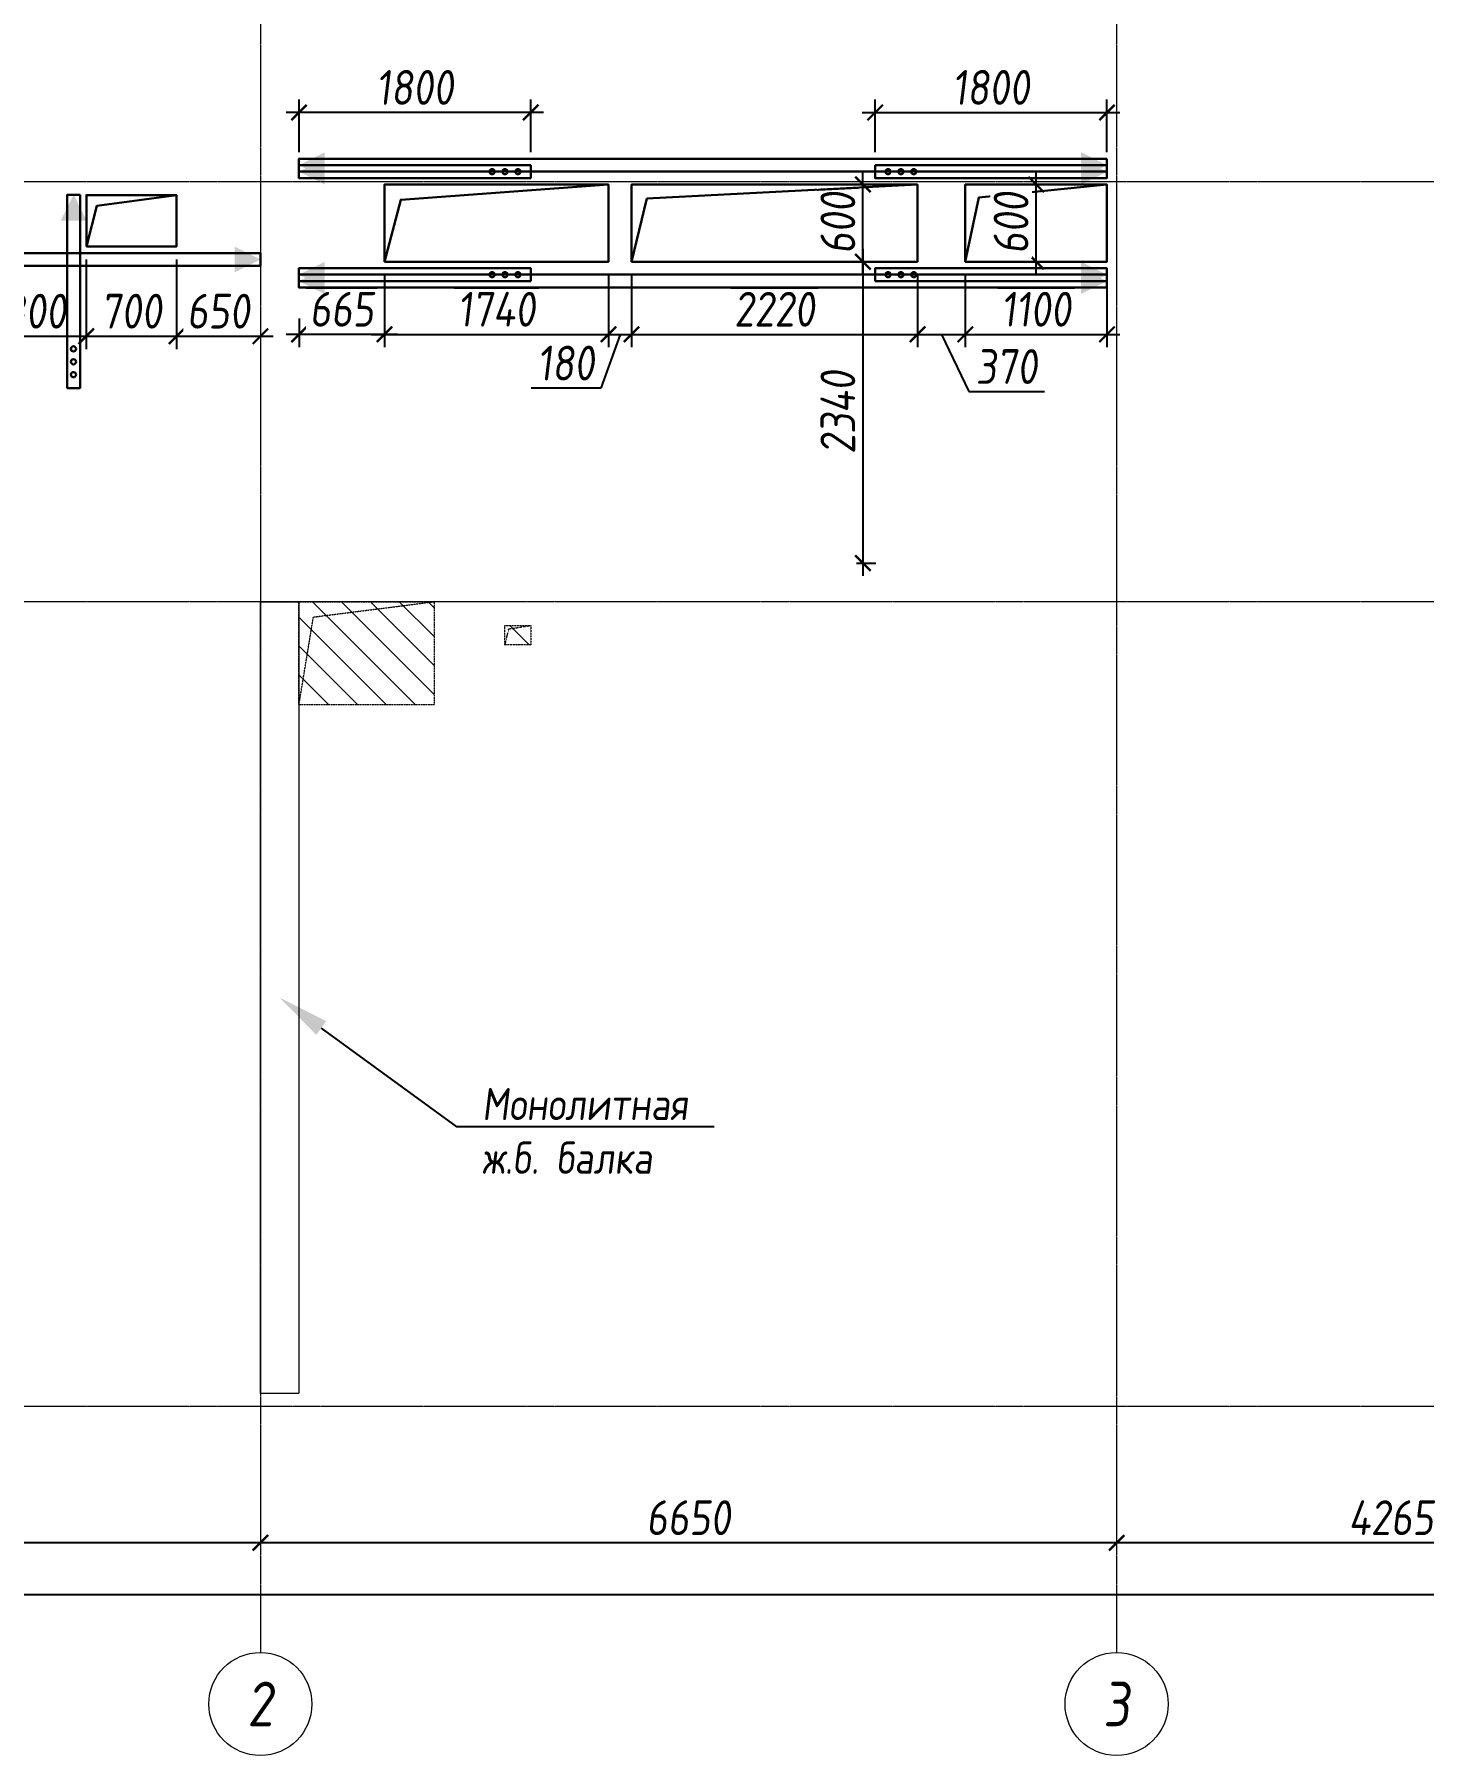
# Model space of a CAD drawing. Header units: millimetres. Extents: x -233751 to 529254, y -907864 to 285890.
# Drawn here: x 199506 to 210295, y 52494 to 65861 of the extents above; entities that cross this region are included whole.
import ezdxf
from ezdxf import colors
from ezdxf.entities.mleader import LeaderData, LeaderLine
from ezdxf.enums import TextEntityAlignment as Align
from ezdxf.math import Vec2, Vec3

# ---------------------------------------------------------------- set-up
doc = ezdxf.new("R2010")
doc.units = ezdxf.units.MM
doc.linetypes.add('ADSK_Штриховая_ш2 п1', pattern=[3, 2, -1])
doc.linetypes.add('осевая', pattern=[2, 1.25, -0.25, 0.25, -0.25])
doc.layers.get('0').update_dxf_attribs({"lineweight": 30})
doc.layers.get('Defpoints').update_dxf_attribs({"lineweight": 0})
for name, color, linetype, lineweight in [('КР_БалкиЖБ', 7, 'ADSK_Штриховая_ш2 п1', 5), ('КР_Металл', 3, 'Continuous', 30), ('КР_Новые отверстия', 5, 'Continuous', 30), ('КР_Оси', 7, 'Continuous', 5), ('КР_Размеры отверстия', 7, 'Continuous', 5), ('КР_Размеры усиление', 1, 'Continuous', 5), ('КР_Сущ отверстия', 6, 'Continuous', 15), ('КР_Тонкая', 250, 'Continuous', 0)]:
    doc.layers.add(name, color=color, linetype=linetype, lineweight=lineweight)
doc.styles.add('ISOCPEUR', font='isocpeur.ttf', dxfattribs={"width": 0.85, "oblique": 7})
doc.dimstyles.new('R_100', dxfattribs={"dimtxt": 270, "dimasz": 120, "dimexe": 100, "dimexo": 100, "dimgap": 60, "dimtad": 1, "dimdec": 0, "dimrnd": 5, "dimzin": 0, "dimdsep": 46, "dimtxsty": 'ISOCPEUR', "dimblk": 'ARCHTICK', "dimcen": 0, "dimdle": 100, "dimclrd": 256, "dimclre": 256, "dimclrt": 256, "dimadec": 0, "dimazin": 0, "dimtfac": 2, "dimtdec": 0, "dimtmove": 0, "dimatfit": 3, "dimfxl": 1, "dimtvp": 3, "dimtfill": 1, "dimtolj": 1, "dimtzin": 0, "dimarcsym": 0})

# ---------------------------------------------------------------- blocks, each defined once
blk = doc.blocks.new('*U2007')
at = {"color": 0, "linetype": 'ByBlock', "lineweight": -2, "ltscale": 10}
blk.add_line((0, 0), (-74924, 0), dxfattribs=at)
blk = doc.blocks.new('*U2008')
at = {"color": 0, "linetype": 'ByBlock', "lineweight": -2, "ltscale": 10}
blk.add_line((0, 0), (-74924, 0), dxfattribs=at)
blk = doc.blocks.new('*U2017')
at = {"color": 0, "linetype": 'ByBlock', "lineweight": -2, "ltscale": 10}
blk.add_line((0, 0), (-74924, 0), dxfattribs=at)
blk = doc.blocks.new('*U2019')
at = {"color": 0, "linetype": 'ByBlock', "lineweight": -2, "ltscale": 10}
blk.add_line((0, 0), (0, -34307), dxfattribs=at)
at = {"color": 0, "linetype": 'Continuous', "lineweight": -2}
blk.add_line((0, -34307), (0, -34407), dxfattribs=at)
blk.add_circle((0, -34807), 400, dxfattribs=at)
at = {"color": 0, "linetype": 'Continuous', "lineweight": -2, "style": 'ISOCPEUR', "oblique": 7, "width": 0.856383}
blk.add_text('2', height=347, dxfattribs=at).set_placement((0, -34807), align=Align.MIDDLE_CENTER)
blk = doc.blocks.new('*U2020')
at = {"color": 0, "linetype": 'ByBlock', "lineweight": -2, "ltscale": 10}
blk.add_line((0, 0), (0, -34307), dxfattribs=at)
at = {"color": 0, "linetype": 'Continuous', "lineweight": -2}
blk.add_line((0, -34307), (0, -34407), dxfattribs=at)
blk.add_circle((0, -34807), 400, dxfattribs=at)
at = {"color": 0, "linetype": 'Continuous', "lineweight": -2, "style": 'ISOCPEUR', "oblique": 7, "width": 0.856383}
blk.add_text('3', height=347, dxfattribs=at).set_placement((0, -34807), align=Align.MIDDLE_CENTER)
blk = doc.blocks.new('_ArchTick')
at = {"color": 0, "linetype": 'ByBlock', "const_width": 0.15}
blk.add_lwpolyline([(-0.5, -0.5), (0.5, 0.5)], dxfattribs=at)
blk = doc.blocks.new('*D547')
at = {"layer": 'Defpoints', "color": 0, "transparency": 16777216}
for p in [(195011, 53745), (263426, 53745), (263426, 53745)]:
    blk.add_point(p, dxfattribs=at)
at = {"layer": 'КР_Оси', "lineweight": -2, "transparency": 16777216}
blk.add_line((194911, 53745), (263526, 53745), dxfattribs=at)
at = {"layer": 'КР_Оси', "lineweight": -2, "transparency": 16777216, "xscale": 120, "yscale": 120, "zscale": 120, "rotation": 180}
blk.add_blockref('_ArchTick', (195011, 53745), dxfattribs=at)
at = {"layer": 'КР_Оси', "lineweight": -2, "transparency": 16777216, "xscale": 120, "yscale": 120, "zscale": 120}
blk.add_blockref('_ArchTick', (263426, 53745), dxfattribs=at)
at = {"layer": 'КР_Оси', "transparency": 16777216, "insert": (230912, 53940), "char_height": 270, "attachment_point": 5, "style": 'ISOCPEUR', "bg_fill": 3, "box_fill_scale": 1.1, "bg_fill_color": 256, "bg_fill_true_color": 13158600, "bg_fill_transparency": 0}
blk.add_mtext('\\A1;68415', dxfattribs=at)
blk = doc.blocks.new('*D557')
at = {"layer": 'Defpoints', "color": 0, "transparency": 16777216}
for p in [(207911, 54147), (207911, 54147), (212176, 54147)]:
    blk.add_point(p, dxfattribs=at)
at = {"layer": 'КР_Оси', "lineweight": -2, "transparency": 16777216}
blk.add_line((212276, 54147), (207811, 54147), dxfattribs=at)
at = {"layer": 'КР_Оси', "lineweight": -2, "transparency": 16777216, "xscale": 120, "yscale": 120, "zscale": 120, "rotation": 180}
blk.add_blockref('_ArchTick', (207911, 54147), dxfattribs=at)
at = {"layer": 'КР_Оси', "lineweight": -2, "transparency": 16777216, "xscale": 120, "yscale": 120, "zscale": 120}
blk.add_blockref('_ArchTick', (212176, 54147), dxfattribs=at)
at = {"layer": 'КР_Оси', "transparency": 16777216, "insert": (210043, 54342), "char_height": 270, "attachment_point": 5, "style": 'ISOCPEUR', "bg_fill": 3, "box_fill_scale": 1.1, "bg_fill_color": 256, "bg_fill_true_color": 13158600, "bg_fill_transparency": 0}
blk.add_mtext('\\A1;4265', dxfattribs=at)
blk = doc.blocks.new('*D558')
at = {"layer": 'Defpoints', "color": 0, "transparency": 16777216}
for p in [(201261, 54147), (201261, 54147), (207911, 54147)]:
    blk.add_point(p, dxfattribs=at)
at = {"layer": 'КР_Оси', "lineweight": -2, "transparency": 16777216}
blk.add_line((208011, 54147), (201161, 54147), dxfattribs=at)
at = {"layer": 'КР_Оси', "lineweight": -2, "transparency": 16777216, "xscale": 120, "yscale": 120, "zscale": 120, "rotation": 180}
blk.add_blockref('_ArchTick', (201261, 54147), dxfattribs=at)
at = {"layer": 'КР_Оси', "lineweight": -2, "transparency": 16777216, "xscale": 120, "yscale": 120, "zscale": 120}
blk.add_blockref('_ArchTick', (207911, 54147), dxfattribs=at)
at = {"layer": 'КР_Оси', "transparency": 16777216, "insert": (204586, 54342), "char_height": 270, "attachment_point": 5, "style": 'ISOCPEUR', "bg_fill": 3, "box_fill_scale": 1.1, "bg_fill_color": 256, "bg_fill_true_color": 13158600, "bg_fill_transparency": 0}
blk.add_mtext('\\A1;6650', dxfattribs=at)
blk = doc.blocks.new('*D559')
at = {"layer": 'Defpoints', "color": 0, "transparency": 16777216}
for p in [(195011, 54147), (195011, 54147), (201261, 54147)]:
    blk.add_point(p, dxfattribs=at)
at = {"layer": 'КР_Оси', "lineweight": -2, "transparency": 16777216}
blk.add_line((201361, 54147), (194911, 54147), dxfattribs=at)
at = {"layer": 'КР_Оси', "lineweight": -2, "transparency": 16777216, "xscale": 120, "yscale": 120, "zscale": 120, "rotation": 180}
blk.add_blockref('_ArchTick', (195011, 54147), dxfattribs=at)
at = {"layer": 'КР_Оси', "lineweight": -2, "transparency": 16777216, "xscale": 120, "yscale": 120, "zscale": 120}
blk.add_blockref('_ArchTick', (201261, 54147), dxfattribs=at)
at = {"layer": 'КР_Оси', "transparency": 16777216, "insert": (198136, 54342), "char_height": 270, "attachment_point": 5, "style": 'ISOCPEUR', "bg_fill": 3, "box_fill_scale": 1.1, "bg_fill_color": 256, "bg_fill_true_color": 13158600, "bg_fill_transparency": 0}
blk.add_mtext('\\A1;6250', dxfattribs=at)
blk = doc.blocks.new('*D594')
at = {"layer": 'Defpoints', "color": 0, "transparency": 16777216}
for p in [(199111, 64213), (199909, 64213), (199909, 63517)]:
    blk.add_point(p, dxfattribs=at)
at = {"layer": 'КР_Размеры отверстия', "lineweight": -2, "transparency": 16777216}
for p, q in [((199111, 64113), (199111, 63417)), ((199909, 64113), (199909, 63417)), ((199011, 63517), (200009, 63517))]:
    blk.add_line(p, q, dxfattribs=at)
at = {"layer": 'КР_Размеры отверстия', "lineweight": -2, "transparency": 16777216, "xscale": 120, "yscale": 120, "zscale": 120, "rotation": 180}
blk.add_blockref('_ArchTick', (199111, 63517), dxfattribs=at)
at = {"layer": 'КР_Размеры отверстия', "lineweight": -2, "transparency": 16777216, "xscale": 120, "yscale": 120, "zscale": 120}
blk.add_blockref('_ArchTick', (199909, 63517), dxfattribs=at)
at = {"layer": 'КР_Размеры отверстия', "transparency": 16777216, "insert": (199510, 63712), "char_height": 270, "attachment_point": 5, "style": 'ISOCPEUR', "bg_fill": 3, "box_fill_scale": 1.1, "bg_fill_color": 256, "bg_fill_true_color": 13158600, "bg_fill_transparency": 0}
blk.add_mtext('\\A1;800', dxfattribs=at)
blk = doc.blocks.new('*D595')
at = {"layer": 'Defpoints', "color": 0, "transparency": 16777216}
for p in [(199909, 64213), (200609, 64213), (200609, 63517)]:
    blk.add_point(p, dxfattribs=at)
at = {"layer": 'КР_Размеры отверстия', "lineweight": -2, "transparency": 16777216}
for p, q in [((199909, 64113), (199909, 63417)), ((200609, 64113), (200609, 63417)), ((199809, 63517), (200709, 63517))]:
    blk.add_line(p, q, dxfattribs=at)
at = {"layer": 'КР_Размеры отверстия', "lineweight": -2, "transparency": 16777216, "xscale": 120, "yscale": 120, "zscale": 120, "rotation": 180}
blk.add_blockref('_ArchTick', (199909, 63517), dxfattribs=at)
at = {"layer": 'КР_Размеры отверстия', "lineweight": -2, "transparency": 16777216, "xscale": 120, "yscale": 120, "zscale": 120}
blk.add_blockref('_ArchTick', (200609, 63517), dxfattribs=at)
at = {"layer": 'КР_Размеры отверстия', "transparency": 16777216, "insert": (200259, 63712), "char_height": 270, "attachment_point": 5, "style": 'ISOCPEUR', "bg_fill": 3, "box_fill_scale": 1.1, "bg_fill_color": 256, "bg_fill_true_color": 13158600, "bg_fill_transparency": 0}
blk.add_mtext('\\A1;700', dxfattribs=at)
blk = doc.blocks.new('*D596')
at = {"layer": 'Defpoints', "color": 0, "transparency": 16777216}
for p in [(202225, 64096), (203965, 64096), (203965, 63532)]:
    blk.add_point(p, dxfattribs=at)
at = {"layer": 'КР_Размеры отверстия', "lineweight": -2, "transparency": 16777216}
for p, q in [((202225, 63996), (202225, 63432)), ((203965, 63996), (203965, 63432)), ((202125, 63532), (204065, 63532))]:
    blk.add_line(p, q, dxfattribs=at)
at = {"layer": 'КР_Размеры отверстия', "lineweight": -2, "transparency": 16777216, "xscale": 120, "yscale": 120, "zscale": 120, "rotation": 180}
blk.add_blockref('_ArchTick', (202225, 63532), dxfattribs=at)
at = {"layer": 'КР_Размеры отверстия', "lineweight": -2, "transparency": 16777216, "xscale": 120, "yscale": 120, "zscale": 120}
blk.add_blockref('_ArchTick', (203965, 63532), dxfattribs=at)
at = {"layer": 'КР_Размеры отверстия', "transparency": 16777216, "insert": (203095, 63727), "char_height": 270, "attachment_point": 5, "style": 'ISOCPEUR', "bg_fill": 3, "box_fill_scale": 1.1, "bg_fill_color": 256, "bg_fill_true_color": 13158600, "bg_fill_transparency": 0}
blk.add_mtext('\\A1;1740', dxfattribs=at)
blk = doc.blocks.new('*D597')
at = {"layer": 'Defpoints', "color": 0, "transparency": 16777216}
for p in [(203965, 64096), (204143, 64096), (204143, 63532)]:
    blk.add_point(p, dxfattribs=at)
at = {"layer": 'КР_Размеры отверстия', "lineweight": -2, "transparency": 16777216}
for p, q in [((203965, 63996), (203965, 63432)), ((204143, 63996), (204143, 63432)), ((203865, 63532), (204243, 63532)), ((204054, 63532), (203906, 63114)), ((203906, 63114), (203363, 63114))]:
    blk.add_line(p, q, dxfattribs=at)
at = {"layer": 'КР_Размеры отверстия', "lineweight": -2, "transparency": 16777216, "xscale": 120, "yscale": 120, "zscale": 120}
blk.add_blockref('_ArchTick', (204143, 63532), dxfattribs=at)
at = {"layer": 'КР_Размеры отверстия', "transparency": 16777216, "insert": (203634, 63309), "char_height": 270, "attachment_point": 5, "style": 'ISOCPEUR', "bg_fill": 3, "box_fill_scale": 1.1, "bg_fill_color": 256, "bg_fill_true_color": 13158600, "bg_fill_transparency": 0}
blk.add_mtext('\\A1;180', dxfattribs=at)
at = {"layer": 'КР_Размеры отверстия', "lineweight": -2, "transparency": 16777216, "xscale": 120, "yscale": 120, "zscale": 120, "rotation": 180}
blk.add_blockref('_ArchTick', (203965, 63532), dxfattribs=at)
blk = doc.blocks.new('*D598')
at = {"layer": 'Defpoints', "color": 0, "transparency": 16777216}
for p in [(204143, 64096), (206365, 64096), (206365, 63532)]:
    blk.add_point(p, dxfattribs=at)
at = {"layer": 'КР_Размеры отверстия', "lineweight": -2, "transparency": 16777216}
for p, q in [((204143, 63996), (204143, 63432)), ((206365, 63996), (206365, 63432)), ((204043, 63532), (206465, 63532))]:
    blk.add_line(p, q, dxfattribs=at)
at = {"layer": 'КР_Размеры отверстия', "lineweight": -2, "transparency": 16777216, "xscale": 120, "yscale": 120, "zscale": 120, "rotation": 180}
blk.add_blockref('_ArchTick', (204143, 63532), dxfattribs=at)
at = {"layer": 'КР_Размеры отверстия', "lineweight": -2, "transparency": 16777216, "xscale": 120, "yscale": 120, "zscale": 120}
blk.add_blockref('_ArchTick', (206365, 63532), dxfattribs=at)
at = {"layer": 'КР_Размеры отверстия', "transparency": 16777216, "insert": (205254, 63727), "char_height": 270, "attachment_point": 5, "style": 'ISOCPEUR', "bg_fill": 3, "box_fill_scale": 1.1, "bg_fill_color": 256, "bg_fill_true_color": 13158600, "bg_fill_transparency": 0}
blk.add_mtext('\\A1;2220', dxfattribs=at)
blk = doc.blocks.new('*D599')
at = {"layer": 'Defpoints', "color": 0, "transparency": 16777216}
for p in [(206365, 64096), (206736, 64096), (206736, 63532)]:
    blk.add_point(p, dxfattribs=at)
at = {"layer": 'КР_Размеры отверстия', "lineweight": -2, "transparency": 16777216}
for p, q in [((206365, 63996), (206365, 63432)), ((206736, 63996), (206736, 63432)), ((206265, 63532), (206836, 63532)), ((206550, 63532), (206762, 63087)), ((206762, 63087), (207352, 63087))]:
    blk.add_line(p, q, dxfattribs=at)
at = {"layer": 'КР_Размеры отверстия', "lineweight": -2, "transparency": 16777216, "xscale": 120, "yscale": 120, "zscale": 120, "rotation": 180}
blk.add_blockref('_ArchTick', (206365, 63532), dxfattribs=at)
at = {"layer": 'КР_Размеры отверстия', "transparency": 16777216, "insert": (207057, 63282), "char_height": 270, "attachment_point": 5, "style": 'ISOCPEUR', "bg_fill": 3, "box_fill_scale": 1.1, "bg_fill_color": 256, "bg_fill_true_color": 13158600, "bg_fill_transparency": 0}
blk.add_mtext('\\A1;370', dxfattribs=at)
at = {"layer": 'КР_Размеры отверстия', "lineweight": -2, "transparency": 16777216, "xscale": 120, "yscale": 120, "zscale": 120}
blk.add_blockref('_ArchTick', (206736, 63532), dxfattribs=at)
blk = doc.blocks.new('*D600')
at = {"layer": 'Defpoints', "color": 0, "transparency": 16777216}
for p in [(206736, 64096), (207836, 64096), (207836, 63532)]:
    blk.add_point(p, dxfattribs=at)
at = {"layer": 'КР_Размеры отверстия', "lineweight": -2, "transparency": 16777216}
for p, q in [((206736, 63996), (206736, 63432)), ((207836, 63996), (207836, 63432)), ((206636, 63532), (207936, 63532))]:
    blk.add_line(p, q, dxfattribs=at)
at = {"layer": 'КР_Размеры отверстия', "lineweight": -2, "transparency": 16777216, "xscale": 120, "yscale": 120, "zscale": 120, "rotation": 180}
blk.add_blockref('_ArchTick', (206736, 63532), dxfattribs=at)
at = {"layer": 'КР_Размеры отверстия', "lineweight": -2, "transparency": 16777216, "xscale": 120, "yscale": 120, "zscale": 120}
blk.add_blockref('_ArchTick', (207836, 63532), dxfattribs=at)
at = {"layer": 'КР_Размеры отверстия', "transparency": 16777216, "insert": (207286, 63727), "char_height": 270, "attachment_point": 5, "style": 'ISOCPEUR', "bg_fill": 3, "box_fill_scale": 1.1, "bg_fill_color": 256, "bg_fill_true_color": 13158600, "bg_fill_transparency": 0}
blk.add_mtext('\\A1;1100', dxfattribs=at)
blk = doc.blocks.new('*D661')
at = {"layer": 'Defpoints', "color": 0, "transparency": 16777216}
blk.add_point((202225, 64096), dxfattribs=at)
at = {"layer": 'КР_Размеры отверстия', "lineweight": -2, "transparency": 16777216}
for p, q in [((202225, 63996), (202225, 63432)), ((201561, 63656), (201561, 63432)), ((202325, 63532), (201461, 63532))]:
    blk.add_line(p, q, dxfattribs=at)
at = {"layer": 'КР_Размеры отверстия', "lineweight": -2, "transparency": 16777216, "xscale": 120, "yscale": 120, "zscale": 120, "rotation": 180}
blk.add_blockref('_ArchTick', (201561, 63532), dxfattribs=at)
at = {"layer": 'КР_Размеры отверстия', "lineweight": -2, "transparency": 16777216, "xscale": 120, "yscale": 120, "zscale": 120}
blk.add_blockref('_ArchTick', (202225, 63532), dxfattribs=at)
at = {"layer": 'КР_Размеры отверстия', "transparency": 16777216, "insert": (201893, 63727), "char_height": 270, "attachment_point": 5, "style": 'ISOCPEUR', "bg_fill": 3, "box_fill_scale": 1.1, "bg_fill_color": 256, "bg_fill_true_color": 13158600, "bg_fill_transparency": 0}
blk.add_mtext('\\A1;665', dxfattribs=at)
at = {"layer": 'Defpoints', "color": 0, "transparency": 16777216}
for p in [(201561, 63756), (201561, 63532)]:
    blk.add_point(p, dxfattribs=at)
blk = doc.blocks.new('*D662')
at = {"layer": 'КР_Размеры отверстия', "lineweight": -2, "transparency": 16777216}
blk.add_line((207286, 63996), (207286, 64796), dxfattribs=at)
at = {"layer": 'КР_Размеры отверстия', "lineweight": -2, "transparency": 16777216, "xscale": 120, "yscale": 120, "zscale": 120}
for p, rotation in [((207286, 64696), 90), ((207286, 64096), 270)]:
    blk.add_blockref('_ArchTick', p, dxfattribs=dict(at, rotation=rotation))
at = {"layer": 'КР_Размеры отверстия', "transparency": 16777216, "insert": (207091, 64396), "char_height": 270, "attachment_point": 5, "rotation": 90, "style": 'ISOCPEUR', "bg_fill": 3, "box_fill_scale": 1.1, "bg_fill_color": 256, "bg_fill_true_color": 13158600, "bg_fill_transparency": 0}
blk.add_mtext('\\A1;600', dxfattribs=at)
at = {"layer": 'Defpoints', "color": 0, "transparency": 16777216}
for p in [(207286, 64696), (207286, 64696), (207286, 64096)]:
    blk.add_point(p, dxfattribs=at)
blk = doc.blocks.new('*D663')
at = {"layer": 'Defpoints', "color": 0, "transparency": 16777216}
for p in [(205254, 64696), (205254, 64096)]:
    blk.add_point(p, dxfattribs=at)
at = {"layer": 'КР_Размеры отверстия', "lineweight": -2, "transparency": 16777216}
for p, q in [((205354, 64696), (206041, 64696)), ((205941, 63996), (205941, 64796)), ((205354, 64096), (206041, 64096))]:
    blk.add_line(p, q, dxfattribs=at)
at = {"layer": 'КР_Размеры отверстия', "lineweight": -2, "transparency": 16777216, "xscale": 120, "yscale": 120, "zscale": 120}
for p, rotation in [((205941, 64696), 90), ((205941, 64096), 270)]:
    blk.add_blockref('_ArchTick', p, dxfattribs=dict(at, rotation=rotation))
at = {"layer": 'КР_Размеры отверстия', "transparency": 16777216, "insert": (205746, 64396), "char_height": 270, "attachment_point": 5, "rotation": 90, "style": 'ISOCPEUR', "bg_fill": 3, "box_fill_scale": 1.1, "bg_fill_color": 256, "bg_fill_true_color": 13158600, "bg_fill_transparency": 0}
blk.add_mtext('\\A1;600', dxfattribs=at)
at = {"layer": 'Defpoints', "color": 0, "transparency": 16777216}
blk.add_point((205941, 64696), dxfattribs=at)
blk = doc.blocks.new('*D664')
at = {"layer": 'Defpoints', "color": 0, "transparency": 16777216}
for p in [(205254, 64096), (205791, 61756), (205941, 61756)]:
    blk.add_point(p, dxfattribs=at)
at = {"layer": 'КР_Размеры отверстия', "lineweight": -2, "transparency": 16777216}
for p, q in [((205941, 64196), (205941, 61656)), ((205354, 64096), (206041, 64096)), ((205891, 61756), (206041, 61756))]:
    blk.add_line(p, q, dxfattribs=at)
at = {"layer": 'КР_Размеры отверстия', "lineweight": -2, "transparency": 16777216, "xscale": 120, "yscale": 120, "zscale": 120}
for p, rotation in [((205941, 64096), 90), ((205941, 61756), 270)]:
    blk.add_blockref('_ArchTick', p, dxfattribs=dict(at, rotation=rotation))
at = {"layer": 'КР_Размеры отверстия', "transparency": 16777216, "insert": (205746, 62926), "char_height": 270, "attachment_point": 5, "rotation": 90, "style": 'ISOCPEUR', "bg_fill": 3, "box_fill_scale": 1.1, "bg_fill_color": 256, "bg_fill_true_color": 13158600, "bg_fill_transparency": 0}
blk.add_mtext('\\A1;2340', dxfattribs=at)
blk = doc.blocks.new('*D666')
at = {"layer": 'Defpoints', "color": 0, "transparency": 16777216}
blk.add_point((200609, 64213), dxfattribs=at)
at = {"layer": 'КР_Размеры отверстия', "lineweight": -2, "transparency": 16777216}
for p, q in [((200609, 64113), (200609, 63417)), ((200509, 63517), (201361, 63517))]:
    blk.add_line(p, q, dxfattribs=at)
at = {"layer": 'КР_Размеры отверстия', "lineweight": -2, "transparency": 16777216, "xscale": 120, "yscale": 120, "zscale": 120, "rotation": 180}
blk.add_blockref('_ArchTick', (200609, 63517), dxfattribs=at)
at = {"layer": 'КР_Размеры отверстия', "lineweight": -2, "transparency": 16777216, "xscale": 120, "yscale": 120, "zscale": 120}
blk.add_blockref('_ArchTick', (201261, 63517), dxfattribs=at)
at = {"layer": 'КР_Размеры отверстия', "transparency": 16777216, "insert": (200935, 63712), "char_height": 270, "attachment_point": 5, "style": 'ISOCPEUR', "bg_fill": 3, "box_fill_scale": 1.1, "bg_fill_color": 256, "bg_fill_true_color": 13158600, "bg_fill_transparency": 0}
blk.add_mtext('\\A1;650', dxfattribs=at)
at = {"layer": 'Defpoints', "color": 0, "transparency": 16777216}
blk.add_point((201261, 63517), dxfattribs=at)
blk.add_point((201261, 63517), dxfattribs=at)
blk = doc.blocks.new('*D1258')
at = {"layer": 'Defpoints', "color": 0, "transparency": 16777216}
for p in [(201561, 65255), (201561, 64846), (203361, 64846)]:
    blk.add_point(p, dxfattribs=at)
at = {"layer": 'КР_Размеры усиление', "color": 3, "lineweight": -2, "transparency": 16777216}
for p, q in [((203461, 65255), (201461, 65255)), ((201561, 64946), (201561, 65355)), ((203361, 64946), (203361, 65355))]:
    blk.add_line(p, q, dxfattribs=at)
at = {"layer": 'КР_Размеры усиление', "color": 3, "lineweight": -2, "transparency": 16777216, "xscale": 120, "yscale": 120, "zscale": 120, "rotation": 180}
blk.add_blockref('_ArchTick', (201561, 65255), dxfattribs=at)
at = {"layer": 'КР_Размеры усиление', "color": 3, "lineweight": -2, "transparency": 16777216, "xscale": 120, "yscale": 120, "zscale": 120}
blk.add_blockref('_ArchTick', (203361, 65255), dxfattribs=at)
at = {"layer": 'КР_Размеры усиление', "color": 3, "transparency": 16777216, "insert": (202461, 65450), "char_height": 270, "attachment_point": 5, "style": 'ISOCPEUR', "bg_fill": 3, "box_fill_scale": 1.1, "bg_fill_color": 256, "bg_fill_true_color": 13158600, "bg_fill_transparency": 0}
blk.add_mtext('\\A1;1800', dxfattribs=at)
blk = doc.blocks.new('*D1259')
at = {"layer": 'Defpoints', "color": 0, "transparency": 16777216}
for p in [(207836, 65255), (206036, 64846), (207836, 64846)]:
    blk.add_point(p, dxfattribs=at)
at = {"layer": 'КР_Размеры усиление', "color": 3, "lineweight": -2, "transparency": 16777216}
for p, q in [((205936, 65255), (207936, 65255)), ((206036, 64946), (206036, 65355)), ((207836, 64946), (207836, 65355))]:
    blk.add_line(p, q, dxfattribs=at)
at = {"layer": 'КР_Размеры усиление', "color": 3, "lineweight": -2, "transparency": 16777216, "xscale": 120, "yscale": 120, "zscale": 120, "rotation": 180}
blk.add_blockref('_ArchTick', (206036, 65255), dxfattribs=at)
at = {"layer": 'КР_Размеры усиление', "color": 3, "lineweight": -2, "transparency": 16777216, "xscale": 120, "yscale": 120, "zscale": 120}
blk.add_blockref('_ArchTick', (207836, 65255), dxfattribs=at)
at = {"layer": 'КР_Размеры усиление', "color": 3, "transparency": 16777216, "insert": (206936, 65450), "char_height": 270, "attachment_point": 5, "style": 'ISOCPEUR', "bg_fill": 3, "box_fill_scale": 1.1, "bg_fill_color": 256, "bg_fill_true_color": 13158600, "bg_fill_transparency": 0}
blk.add_mtext('\\A1;1800', dxfattribs=at)

msp = doc.modelspace()

# ---------------------------------------------------------------- hatches: boundary and pattern name
at = {"layer": 'КР_Металл', "lineweight": 5}
h = msp.add_hatch(color=6, dxfattribs=at)
h.dxf.hatch_style = 1
h.paths.add_polyline_path([(201560.6, 64845.7), (201760.6, 64945.7), (201760.6, 64745.7)])
h = msp.add_hatch(color=6, dxfattribs=at)
h.dxf.hatch_style = 1
h.paths.add_polyline_path([(201560.6, 64795.7), (201760.6, 64895.7), (201760.6, 64695.7)])
h = msp.add_hatch(color=6, dxfattribs=at)
h.dxf.hatch_style = 1
h.paths.add_polyline_path([(207835.6, 64845.7), (207635.6, 64945.7), (207635.6, 64745.7)])
h = msp.add_hatch(color=6, dxfattribs=at)
h.dxf.hatch_style = 1
h.paths.add_polyline_path([(207835.6, 64795.7), (207635.6, 64895.7), (207635.6, 64695.7)])
h = msp.add_hatch(color=6, dxfattribs=at)
h.dxf.hatch_style = 1
h.paths.add_polyline_path([(199810.6, 64615.7), (199910.6, 64415.7), (199710.6, 64415.7)])
at = {"layer": 'КР_Сущ отверстия'}
h = msp.add_hatch(dxfattribs=at)
h.set_pattern_fill('ANSI31', scale=50, angle=90)
h.paths.add_polyline_path([(202610.6, 61455.7), (201560.6, 61455.7), (201560.6, 60655.7), (202610.6, 60655.7)])
h = msp.add_hatch(dxfattribs=at)
h.set_pattern_fill('ANSI31', scale=50, angle=90)
h.paths.add_polyline_path([(203360.6, 61270.7), (203160.6, 61270.7), (203160.6, 61120.7), (203360.6, 61120.7)])

# ---------------------------------------------------------------- linework, layer by layer
at = {"layer": 'КР_БалкиЖБ', "ltscale": 2}
msp.add_lwpolyline([(201260.6, 55305.7), (201260.6, 61455.7), (201560.6, 61455.7), (201560.6, 55305.7)], close=True, dxfattribs=at)
at = {"layer": 'КР_Металл'}
msp.add_lwpolyline([(203360.6, 64845.7), (203360.6, 64745.7), (201560.6, 64745.7), (201560.6, 64845.7)], close=True, dxfattribs=at)
for centre in [(203060.6, 64795.7), (203160.6, 64795.7), (203260.6, 64795.7), (206135.6, 64795.7), (206235.6, 64795.7), (206335.6, 64795.7), (199809.2, 63319.1), (199809.2, 63219.1)]:
    msp.add_circle(centre, 20, dxfattribs=at)
at = {"layer": 'КР_Новые отверстия'}
for points in [[(202224.6, 64095.7), (203964.5, 64095.7), (203964.5, 64695.7), (202224.6, 64695.7)], [(204143.4, 64095.7), (206364.5, 64095.7), (206364.5, 64695.7), (204143.4, 64695.7)], [(206735.6, 64095.7), (207835.6, 64095.7), (207835.6, 64695.7), (206735.6, 64695.7)], [(199909.2, 64213.4), (200609.2, 64213.4), (200609.2, 64613.4), (199909.2, 64613.4)]]:
    msp.add_lwpolyline(points, close=True, dxfattribs=at)
for points in [[(206735.6, 64095.7), (206841.7, 64596), (207835.6, 64695.7)], [(199909.2, 64213.4), (199990.5, 64529.9), (200609.2, 64613.4)]]:
    msp.add_lwpolyline(points, dxfattribs=at)
at = {"layer": 'КР_Сущ отверстия', "linetype": 'ADSK_Штриховая_ш2 п1'}
msp.add_lwpolyline([(201560.6, 61455.7), (202610.6, 61455.7), (202610.6, 60655.7), (201560.6, 60655.7)], close=True, dxfattribs=at)
msp.add_lwpolyline([(201560.6, 60655.7), (201672.6, 61336.4), (202610.6, 61455.7)], dxfattribs=at)
at = {"layer": 'КР_Сущ отверстия', "linetype": 'ADSK_Штриховая_ш2 п1', "ltscale": 0.3}
msp.add_lwpolyline([(203160.6, 61270.7), (203360.6, 61270.7), (203360.6, 61120.7), (203160.6, 61120.7)], close=True, dxfattribs=at)
msp.add_lwpolyline([(203160.6, 61120.7), (203190.5, 61244.6), (203360.6, 61270.7)], dxfattribs=at)

# ---------------------------------------------------------------- block references
at = {"layer": 'КР_Оси', "linetype": 'осевая'}
for name, p in [('*U2019', (201260.6, 87701.9)), ('*U2020', (207910.6, 87701.9)), ('*U2008', (266044, 64715.7)), ('*U2007', (266044, 61455.7)), ('*U2017', (266044, 55205.7))]:
    msp.add_blockref(name, p, dxfattribs=at)

# ---------------------------------------------------------------- leaders
at = {"layer": 'КР_Тонкая', "lineweight": 5}
ml = msp.add_multileader_mtext('Standard', dxfattribs=at)
ml.set_content('Монолитная\\Pж.б. балка', color=256, style='ISOCPEUR')
ml.set_leader_properties()
ml.build(insert=Vec2(0, 0))
ml.multileader.update_dxf_attribs({"has_dogleg": 0, "text_left_attachment_type": 6, "text_right_attachment_type": 6, "arrow_head_size": 400, "scale": 100})
ctx = ml.context
ctx.base_point, ctx.scale, ctx.char_height, ctx.arrow_head_size, ctx.landing_gap_size, ctx.plane_origin = Vec3(202782, 57379.4), 100, 250, 400, 200, Vec3(201410.6, 58380.7)
ctx.left_attachment, ctx.right_attachment = 6, 6
notes = []
notes.append((ctx, [(0, (1, 1, 0), (201982, 57379.4), (1, 0), 800, [(0, [(201410.6, 58380.7)], 0, [])])]))
ctx.mtext.insert, ctx.mtext.flow_direction = Vec3(202982, 57679.4), 5
for ctx, leaders in notes:
    for number, flags, end, landing, length, lines in leaders:
        leader = LeaderData()
        leader.index, (leader.has_last_leader_line, leader.has_dogleg_vector, leader.attachment_direction) = number, flags
        leader.last_leader_point, leader.dogleg_vector, leader.dogleg_length = Vec3(end), Vec3(landing), length
        for number, points, colour, breaks in lines:
            line = LeaderLine()
            line.index, line.vertices, line.color, line.breaks = number, Vec3.list(points), colors.encode_raw_color(colour), breaks
            leader.lines.append(line)
        ctx.leaders.append(leader)

# ---------------------------------------------------------------- next in the draw order: dimensions: what is measured, and where the dimension line sits
at = {"layer": 'КР_Оси'}
dim = msp.add_linear_dim(base=(263425.6, 53745), p1=(195010.6, 53745), p2=(263425.6, 53745), dimstyle='R_100', override={"dimpost": '\\X'}, dxfattribs=at)
dim.commit()
dim.dimension.update_dxf_attribs({"geometry": '*D547', "text_midpoint": (230911.9, 53745), "dimtype": 160})
at = {"layer": 'КР_Размеры отверстия'}
for base, p1, p2, picture, middle in [((199909.2, 63517), (199110.6, 64213.4), (199909.2, 64213.4), '*D594', (199509.9, 63712)), ((203964.5, 63531.6), (202224.6, 64095.7), (203964.5, 64095.7), '*D596', (203094.6, 63726.6))]:
    dim = msp.add_linear_dim(base=base, p1=p1, p2=p2, dimstyle='R_100', override={"dimpost": '\\X'}, dxfattribs=at)
    dim.commit()
    dim.dimension.update_dxf_attribs({"geometry": picture, "text_midpoint": middle})

# ---------------------------------------------------------------- next in the draw order: linework, layer by layer
at = {"layer": 'КР_Металл'}
for centre in [(203060.6, 63995.7), (203160.6, 63995.7)]:
    msp.add_circle(centre, 20, dxfattribs=at)

# ---------------------------------------------------------------- next in the draw order: dimensions: what is measured, and where the dimension line sits
at = {"layer": 'КР_Оси'}
dim = msp.add_linear_dim(base=(207910.6, 54147.1), p1=(212175.6, 54147.1), p2=(207910.6, 54147.1), dimstyle='R_100', override={"dimpost": '\\X', "dimtmove": 1}, dxfattribs=at)
dim.commit()
dim.dimension.update_dxf_attribs({"geometry": '*D557', "text_midpoint": (210043.1, 54342.1)})
at = {"layer": 'КР_Размеры отверстия'}
for base, p1, p2, picture, middle in [((200609.2, 63517), (199909.2, 64213.4), (200609.2, 64213.4), '*D595', (200259.2, 63712)), ((201560.6, 63531.6), (202224.6, 64095.7), (201560.6, 63755.7), '*D661', (201892.6, 63726.6))]:
    dim = msp.add_linear_dim(base=base, p1=p1, p2=p2, dimstyle='R_100', override={"dimpost": '\\X'}, dxfattribs=at)
    dim.commit()
    dim.dimension.update_dxf_attribs({"geometry": picture, "text_midpoint": middle})
dim = msp.add_linear_dim(base=(204143.4, 63531.6), p1=(203964.5, 64095.7), p2=(204143.4, 64095.7), dimstyle='R_100', override={"dimpost": '\\X', "dimtmove": 1}, dxfattribs=at)
dim.commit()
dim.dimension.update_dxf_attribs({"geometry": '*D597', "text_midpoint": (203845.9, 63114), "dimtype": 160})

# ---------------------------------------------------------------- next in the draw order: hatches: boundary and pattern name
at = {"layer": 'КР_Металл', "lineweight": 5}
h = msp.add_hatch(color=6, dxfattribs=at)
h.dxf.hatch_style = 1
h.paths.add_polyline_path([(201560.6, 63995.7), (201760.6, 64095.7), (201760.6, 63895.7)])
h = msp.add_hatch(color=6, dxfattribs=at)
h.dxf.hatch_style = 1
h.paths.add_polyline_path([(201560.6, 63945.7), (201760.6, 64045.7), (201760.6, 63845.7)])

# ---------------------------------------------------------------- next in the draw order: linework, layer by layer
at = {"layer": 'КР_Металл'}
for points in [[(199860.6, 64615.7), (199760.6, 64615.7), (199760.6, 63114.8), (199860.6, 63114.8)], [(203360.6, 63945.7), (203360.6, 64045.7), (201560.6, 64045.7), (201560.6, 63945.7)]]:
    msp.add_lwpolyline(points, close=True, dxfattribs=at)
for centre in [(203260.6, 63995.7), (199809.2, 63419.1)]:
    msp.add_circle(centre, 20, dxfattribs=at)
at = {"layer": 'КР_Новые отверстия'}
msp.add_lwpolyline([(202224.6, 64095.7), (202350.6, 64576.9), (203964.5, 64695.7)], dxfattribs=at)

# ---------------------------------------------------------------- next in the draw order: dimensions: what is measured, and where the dimension line sits
at = {"layer": 'КР_Оси'}
dim = msp.add_linear_dim(base=(201260.6, 54147.1), p1=(207910.6, 54147.1), p2=(201260.6, 54147.1), dimstyle='R_100', override={"dimpost": '\\X', "dimtmove": 1}, dxfattribs=at)
dim.commit()
dim.dimension.update_dxf_attribs({"geometry": '*D558', "text_midpoint": (204585.6, 54342.1)})
at = {"layer": 'КР_Размеры отверстия'}
dim = msp.add_linear_dim(base=(201260.6, 63517), p1=(200609.2, 64213.4), p2=(201260.6, 63517), angle=180, dimstyle='R_100', override={"dimpost": '\\X'}, dxfattribs=at)
dim.commit()
dim.dimension.update_dxf_attribs({"geometry": '*D666', "text_midpoint": (200934.9, 63712)})
dim = msp.add_linear_dim(base=(206364.5, 63531.6), p1=(204143.4, 64095.7), p2=(206364.5, 64095.7), dimstyle='R_100', override={"dimpost": '\\X'}, dxfattribs=at)
dim.commit()
dim.dimension.update_dxf_attribs({"geometry": '*D598', "text_midpoint": (205254, 63726.6)})

# ---------------------------------------------------------------- next in the draw order: hatches: boundary and pattern name
at = {"layer": 'КР_Металл', "lineweight": 5}
h = msp.add_hatch(color=6, dxfattribs=at)
h.dxf.hatch_style = 1
h.paths.add_polyline_path([(201260.6, 64113.4), (201060.6, 64213.4), (201060.6, 64013.4)])

# ---------------------------------------------------------------- next in the draw order: linework, layer by layer
at = {"layer": 'КР_Металл', "color": 1}
msp.add_lwpolyline([(201260.6, 64063.4), (201260.6, 64163.4), (195110.6, 64163.4), (195110.6, 64063.4)], close=True, dxfattribs=at)
at = {"layer": 'КР_Металл'}
msp.add_circle((206135.6, 63995.7), 20, dxfattribs=at)

# ---------------------------------------------------------------- next in the draw order: dimensions: what is measured, and where the dimension line sits
at = {"layer": 'КР_Оси'}
dim = msp.add_linear_dim(base=(195010.6, 54147.1), p1=(201260.6, 54147.1), p2=(195010.6, 54147.1), dimstyle='R_100', override={"dimpost": '\\X', "dimtmove": 1}, dxfattribs=at)
dim.commit()
dim.dimension.update_dxf_attribs({"geometry": '*D559', "text_midpoint": (198135.6, 54342.1)})
at = {"layer": 'КР_Размеры отверстия'}
dim = msp.add_linear_dim(base=(205941, 64695.7), p1=(205254, 64095.7), p2=(205254, 64695.7), angle=90, dimstyle='R_100', override={"dimpost": '\\X'}, dxfattribs=at)
dim.commit()
dim.dimension.update_dxf_attribs({"geometry": '*D663', "text_midpoint": (205746, 64395.7)})
dim = msp.add_linear_dim(base=(206735.6, 63531.6), p1=(206364.5, 64095.7), p2=(206735.6, 64095.7), dimstyle='R_100', override={"dimpost": '\\X', "dimtmove": 1}, dxfattribs=at)
dim.commit()
dim.dimension.update_dxf_attribs({"geometry": '*D599', "text_midpoint": (206822.4, 63087.5), "dimtype": 160})

# ---------------------------------------------------------------- next in the draw order: linework, layer by layer
at = {"layer": 'КР_Металл'}
for centre in [(206235.6, 63995.7), (206335.6, 63995.7)]:
    msp.add_circle(centre, 20, dxfattribs=at)

# ---------------------------------------------------------------- next in the draw order: dimensions: what is measured, and where the dimension line sits
at = {"layer": 'КР_Размеры отверстия'}
dim = msp.add_linear_dim(base=(205941, 61755.7), p1=(205254, 64095.7), p2=(205790.6, 61755.7), angle=90, dimstyle='R_100', override={"dimpost": '\\X', "dimtmove": 1}, dxfattribs=at)
dim.commit()
dim.dimension.update_dxf_attribs({"geometry": '*D664', "text_midpoint": (205746, 62925.7)})
dim = msp.add_linear_dim(base=(207835.6, 63531.6), p1=(206735.6, 64095.7), p2=(207835.6, 64095.7), dimstyle='R_100', override={"dimpost": '\\X'}, dxfattribs=at)
dim.commit()
dim.dimension.update_dxf_attribs({"geometry": '*D600', "text_midpoint": (207285.6, 63726.6)})

# ---------------------------------------------------------------- next in the draw order: hatches: boundary and pattern name
at = {"layer": 'КР_Металл', "lineweight": 5}
h = msp.add_hatch(color=6, dxfattribs=at)
h.dxf.hatch_style = 1
h.paths.add_polyline_path([(207835.6, 63995.7), (207635.6, 64095.7), (207635.6, 63895.7)])
h = msp.add_hatch(color=6, dxfattribs=at)
h.dxf.hatch_style = 1
h.paths.add_polyline_path([(207835.6, 63945.7), (207635.6, 64045.7), (207635.6, 63845.7)])

# ---------------------------------------------------------------- next in the draw order: linework, layer by layer
at = {"layer": 'КР_Новые отверстия'}
msp.add_lwpolyline([(204143.4, 64095.7), (204262.9, 64586.1), (206364.5, 64695.7)], dxfattribs=at)

# ---------------------------------------------------------------- next in the draw order: dimensions: what is measured, and where the dimension line sits
at = {"layer": 'КР_Размеры отверстия'}
dim = msp.add_linear_dim(base=(207285.6, 64695.7), p1=(207285.6, 64095.7), p2=(207285.6, 64695.7), angle=90, dimstyle='R_100', override={"dimpost": '\\X'}, dxfattribs=at)
dim.commit()
dim.dimension.update_dxf_attribs({"geometry": '*D662', "text_midpoint": (207090.6, 64395.7)})

# ---------------------------------------------------------------- next in the draw order: linework, layer by layer
at = {"layer": 'КР_Металл', "color": 1}
for points in [[(207835.6, 64895.7), (207835.6, 64795.7), (201560.6, 64795.7), (201560.6, 64895.7)], [(207835.6, 63895.7), (207835.6, 63995.7), (201560.6, 63995.7), (201560.6, 63895.7)]]:
    msp.add_lwpolyline(points, close=True, dxfattribs=at)
at = {"layer": 'КР_Металл'}
for points in [[(206035.6, 64845.7), (206035.6, 64745.7), (207835.6, 64745.7), (207835.6, 64845.7)], [(206035.6, 63945.7), (206035.6, 64045.7), (207835.6, 64045.7), (207835.6, 63945.7)]]:
    msp.add_lwpolyline(points, close=True, dxfattribs=at)

# ---------------------------------------------------------------- next in the draw order: dimensions: what is measured, and where the dimension line sits
at = {"layer": 'КР_Размеры усиление'}
for p1, p2, distance, picture, middle in [((203360.6, 64845.7), (201560.6, 64845.7), -409.1, '*D1258', (202460.6, 65449.8)), ((206035.6, 64845.7), (207835.6, 64845.7), 409.1, '*D1259', (206935.6, 65449.8))]:
    dim = msp.add_aligned_dim(p1=p1, p2=p2, distance=distance, dimstyle='R_100', override={"dimpost": '\\X', "dimclrd": 3, "dimclre": 3, "dimclrt": 3}, dxfattribs=at)
    dim.commit()
    dim.dimension.update_dxf_attribs({"geometry": picture, "text_midpoint": middle})

doc.saveas('drawing.dxf')
